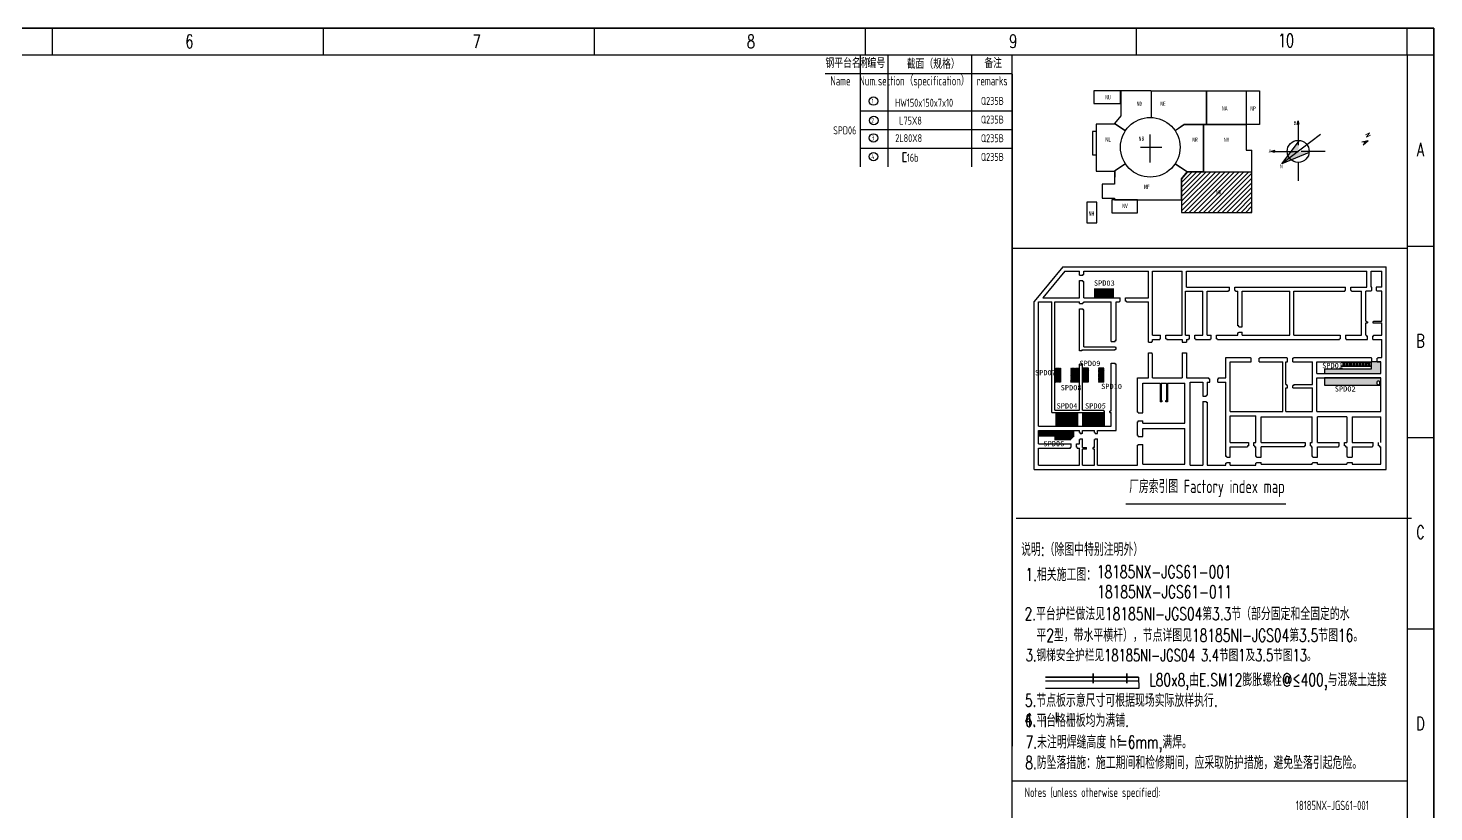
# Model space of a CAD drawing. Extents: x -110916 to 14423, y -159679 to 774005.
# Drawn here: x -51773 to 924, y 270707 to 300091 of the extents above; entities that cross this region are included whole.
import ezdxf
from ezdxf.enums import TextEntityAlignment as Align

# ---------------------------------------------------------------- set-up
doc = ezdxf.new("R2010")
doc.units = 0
for name, pattern in [('CENTER', [2, 1.25, -0.25, 0.25, -0.25]), ('CONTINOUS', [0]), ('DASH', [0.35, 0.25, -0.1]), ('DOTE', [2.42, 2, -0.2, 0.02, -0.2]), ('HIDDEN', [0.375, 0.25, -0.125])]:
    doc.linetypes.add(name, pattern=pattern)
doc.layers.get('0').update_dxf_attribs({"linetype": 'CONTINUOUS'})
doc.layers.add('_TSZ_PLOT_MARK', color=1, linetype='CONTINUOUS', plot=False)
for name, color, linetype in [('C77(文本)', 3, 'CONTINUOUS'), ('DEN202303', 1, 'CONTINUOUS'), ('DOTE', 11, 'DOTE'), ('DX条件钢平台', 52, 'CONTINUOUS'), ('NUM', 7, 'CONTINUOUS'), ('PDIM', 3, 'CONTINUOUS'), ('STEEL', 7, 'CONTINUOUS'), ('TEXT', 7, 'CONTINUOUS'), ('Wall', 7, 'CONTINUOUS'), ('图框', 4, 'CONTINOUS'), ('土建', 4, 'CONTINUOUS'), ('墙柱标注', 220, 'CONTINUOUS'), ('房间号', 7, 'CONTINUOUS'), ('指北针', 3, 'CONTINUOUS'), ('梁__虚线', 4, 'DASH'), ('河北布置专业DX条件2015.6.5', 1, 'CONTINUOUS'), ('看线', 1, 'CONTINUOUS')]:
    doc.layers.add(name, color=color, linetype=linetype)
doc.styles.add('0902', font='tssdeng.shx', dxfattribs={"width": 0.7, "bigfont": 'tssdchn.shx'})
doc.styles.add('1', font='ROMANS', dxfattribs={"width": 0.7, "bigfont": 'HZTXT'})
doc.styles.add('HT', font='simhei.ttf')
doc.styles.add('HZ', font='TXT.shx', dxfattribs={"width": 0.7, "bigfont": 'hz.shx'})
doc.styles.add('ROMANT', font='ROMANT')
doc.styles.add('S1', font='tssdeng.shx', dxfattribs={"width": 0.7, "bigfont": 'tssdchn.shx'})
doc.styles.add('TSSD_DIMENSION', font='tssdeng.shx', dxfattribs={"width": 0.7, "bigfont": 'Hztxt.shx'})
doc.styles.add('TSSD_Rein', font='Tssdeng.shx', dxfattribs={"width": 0.7, "bigfont": 'hztxt.shx'})
pattern_1 = [(0, (-389358.9, 724041.324), (0, 27.94), [20.32, -7.62]), (90, (-389358.9, 724041.324), (-27.94, 2e-15), [20.32, -7.62])]
pattern_2 = [(0, (-1788522.83, 2954502.652), (0, 27.94), [20.32, -7.62]), (90, (-1788522.83, 2954502.652), (-27.94, 2e-15), [20.32, -7.62])]

# ---------------------------------------------------------------- blocks, each defined once
blk = doc.blocks.new('*U7')
at = {"layer": '图框'}
blk.add_line((0, 500), (0, -500), dxfattribs=at)
blk = doc.blocks.new('*U8')
at = {"color": 0, "linetype": 'ByBlock', "lineweight": -2, "transparency": 16777216}
for p in [(50800, 0), (60960, 0), (71120, 0), (81280, 0), (91440, 0)]:
    blk.add_blockref('*U7', p, dxfattribs=at)
blk = doc.blocks.new('A$C68531DCE')
at = {"layer": '图框'}
for p, q in [((1, 59400), (105101, 59400)), ((104101, 58400), (104101, 59400)), ((105101, 59400), (105101, 0)), ((104101, 58400), (105101, 58400)), ((104101, 51225), (105101, 51225)), ((104101, 44050), (105101, 44050)), ((104101, 36875), (105101, 36875))]:
    blk.add_line(p, q, dxfattribs=at)
at = {"layer": '图框', "color": 1}
for p, q in [((2501, 58400), (104101, 58400)), ((104101, 58400), (104101, 1000))]:
    blk.add_line(p, q, dxfattribs=at)
at = {"linetype": 'Continuous'}
blk.add_blockref('*U8', (2501, 58900), dxfattribs=at)
at = {"layer": '图框', "style": 'HZ', "width": 0.7}
for s, p in [('6', (58450, 58654)), ('7', (69221, 58650)), ('8', (79502, 58650)), ('9', (89329, 58655)), ('10', (99556, 58689)), ('A', (104597, 54601)), ('B', (104597, 47426)), ('C', (104597, 40251)), ('D', (104597, 33076))]:
    blk.add_text(s, height=500, dxfattribs=at).set_placement(p, align=Align.CENTER)
blk = doc.blocks.new('A$C3DE578EB')
at = {"layer": 'Wall', "linetype": 'HIDDEN'}
h = blk.add_hatch(dxfattribs=at)
h.set_pattern_fill('ANSI31', color=2, scale=3, style=0)
h.set_pattern_definition([(45, (-5943.466, 331319.66), (-6.7351921, 6.7351921), [])])
h.paths.add_polyline_path([(4784, 2580), (4754, 2580), (4754, 2540), (4784, 2540)])
h = blk.add_hatch(dxfattribs=at)
h.set_pattern_fill('ANSI31', color=2, scale=3, style=0)
h.set_pattern_definition([(45, (-5755.466, 331319.66), (-6.7351921, 6.7351921), [])])
h.paths.add_polyline_path([(4972, 2580), (4942, 2580), (4942, 2540), (4972, 2540)])
at = {"layer": 'Wall'}
for p, q in [((1071, 7600), (0, 6302)), ((1146, 7440), (321, 6440)), ((1071, 7600), (13192, 7600)), ((1146, 7440), (1700, 7440)), ((1700, 7338), (1700, 7440)), ((1700, 7280), (1700, 7440)), ((1860, 7440), (4282, 7440)), ((1860, 7338), (1860, 7440)), ((1860, 7310), (1860, 7440)), ((4242, 7440), (4282, 7440)), ((4282, 6440), (4282, 7440)), ((4442, 7440), (5552, 7440)), ((4442, 5030), (4442, 7440)), ((5552, 5030), (5552, 7440)), ((5712, 7440), (12472, 7440)), ((5712, 6840), (5712, 7440)), ((12472, 6840), (12472, 7440)), ((12632, 6840), (12632, 7440)), ((12632, 7440), (13032, 7440)), ((13032, 6840), (13032, 7440)), ((13192, 0), (13192, 7600)), ((1700, 7280), (1830, 7280)), ((1700, 6440), (1700, 7080)), ((1700, 7080), (1830, 7080)), ((1830, 7310), (1860, 7310)), ((1830, 7280), (1830, 7310)), ((1830, 7050), (1830, 7080)), ((1830, 7050), (1860, 7050)), ((1860, 6440), (1860, 7050)), ((321, 6440), (1700, 6440)), ((1860, 6440), (3232, 6440)), ((3232, 6310), (3232, 6440)), ((3432, 6440), (4282, 6440)), ((3432, 6310), (3432, 6440)), ((5672, 6680), (6322, 6680)), ((5672, 5030), (5672, 6680)), ((5712, 6840), (7322, 6840)), ((6322, 5030), (6322, 6680)), ((6482, 5030), (6482, 6680)), ((6482, 6680), (7292, 6680)), ((7292, 6710), (7322, 6710)), ((7292, 6680), (7292, 6710)), ((7322, 6710), (7322, 6840)), ((7522, 6710), (7522, 6840)), ((7522, 6840), (11672, 6840)), ((7522, 6710), (7552, 6710)), ((7552, 6680), (7552, 6710)), ((7552, 6680), (7642, 6680)), ((7642, 5380), (7642, 6680)), ((7802, 6680), (9582, 6680)), ((7802, 5350), (7802, 6680)), ((9582, 6460), (9582, 6680)), ((9582, 5030), (9582, 6680)), ((9742, 6680), (11642, 6680)), ((9742, 6460), (9742, 6680)), ((9742, 5030), (9742, 6680)), ((11642, 6680), (11642, 6710)), ((11642, 6710), (11672, 6710)), ((11672, 6710), (11672, 6840)), ((11872, 6710), (11872, 6840)), ((11872, 6840), (12472, 6840)), ((11872, 6710), (11902, 6710)), ((11902, 6680), (11902, 6710)), ((11902, 6680), (12272, 6680)), ((12272, 5030), (12272, 6680)), ((12432, 5560), (12432, 6680)), ((12632, 6680), (12432, 6680)), ((12662, 6840), (12632, 6840)), ((12632, 6680), (12632, 6710)), ((12662, 6710), (12632, 6710)), ((12662, 6710), (12662, 6840)), ((13032, 6840), (12822, 6840)), ((12822, 6840), (12822, 6710)), ((12852, 6710), (12822, 6710)), ((12852, 6710), (12852, 6680)), ((13032, 6680), (12852, 6680)), ((13032, 5560), (13032, 6680)), ((0, 0), (0, 6302)), ((160, 6280), (660, 6280)), ((160, 1620), (160, 6280)), ((660, 2140), (660, 6280)), ((780, 6280), (1700, 6280)), ((780, 2220), (780, 6280)), ((1700, 6220), (1700, 6280)), ((1700, 6220), (1830, 6220)), ((1700, 6020), (1830, 6020)), ((1700, 4480), (1700, 6020)), ((1830, 6220), (1830, 6250)), ((1860, 6250), (1830, 6250)), ((1830, 6020), (1830, 5990)), ((1860, 5990), (1830, 5990)), ((1860, 6280), (2892, 6280)), ((1860, 6250), (1860, 6280)), ((1860, 6250), (1860, 6280)), ((1860, 4600), (1860, 5990)), ((2892, 4800), (2892, 6280)), ((3072, 6280), (3202, 6280)), ((3072, 4830), (3072, 6280)), ((3202, 6310), (3202, 6280)), ((3232, 6310), (3202, 6310)), ((3462, 6310), (3432, 6310)), ((3462, 6280), (3462, 6310)), ((3462, 6280), (4282, 6280)), ((4282, 4770), (4282, 6280)), ((7672, 5380), (7642, 5380)), ((7672, 5350), (7672, 5380)), ((7672, 5350), (7802, 5350)), ((12432, 5560), (12462, 5560)), ((12432, 5500), (12492, 5500)), ((12432, 5030), (12432, 5500)), ((12492, 5530), (12492, 5500)), ((12692, 5530), (12692, 5500)), ((12692, 5500), (13032, 5500)), ((12722, 5560), (13032, 5560)), ((13032, 5030), (13032, 5500)), ((2892, 4800), (3042, 4800)), ((3042, 4800), (3042, 4830)), ((3072, 4830), (3042, 4830)), ((4282, 4770), (4412, 4770)), ((4442, 5030), (4742, 5030)), ((4442, 4870), (4712, 4870)), ((4442, 4800), (4442, 4870)), ((4742, 4900), (4742, 5030)), ((4942, 5030), (5552, 5030)), ((4942, 4900), (4942, 5030)), ((4972, 4870), (5552, 4870)), ((5552, 4870), (5552, 4770)), ((5552, 4770), (5712, 4770)), ((5672, 5030), (5822, 5030)), ((5712, 4870), (5712, 4770)), ((5712, 4870), (5792, 4870)), ((5822, 4900), (5822, 5030)), ((6022, 5030), (6322, 5030)), ((6022, 4900), (6022, 5030)), ((6052, 4870), (6612, 4870)), ((6482, 5030), (6642, 5030)), ((6612, 4870), (6612, 4900)), ((6612, 4900), (6642, 4900)), ((6642, 4900), (6642, 5030)), ((6842, 4900), (6842, 5030)), ((6842, 5030), (7642, 5030)), ((6842, 4900), (6872, 4900)), ((6872, 4870), (6872, 4900)), ((6872, 4870), (11442, 4870)), ((7642, 5030), (7642, 5120)), ((7672, 5120), (7642, 5120)), ((7672, 5150), (7672, 5120)), ((7672, 5150), (7802, 5150)), ((7802, 5030), (7802, 5150)), ((7802, 5030), (9582, 5030)), ((9742, 5030), (11472, 5030)), ((11472, 5030), (11472, 4900)), ((11672, 5030), (12272, 5030)), ((11672, 5030), (11672, 4900)), ((11702, 4870), (12492, 4870)), ((12432, 5030), (12462, 5030)), ((12492, 4870), (12492, 5000)), ((12692, 4870), (12692, 5000)), ((12692, 4870), (13032, 4870)), ((12722, 5030), (13032, 5030)), ((13032, 4200), (13032, 4870)), ((1700, 4450), (1700, 4480)), ((1790, 4450), (1700, 4450)), ((1790, 4480), (3042, 4480)), ((1790, 4480), (1790, 4450)), ((1860, 4600), (2892, 4600)), ((2892, 4600), (3042, 4600)), ((3042, 4600), (3042, 4570)), ((3072, 4570), (3042, 4570)), ((3072, 4510), (3072, 4570)), ((4282, 4370), (4411, 4370)), ((4282, 3430), (4282, 4370)), ((4442, 3430), (4442, 4340)), ((5552, 4370), (5712, 4370)), ((5552, 4370), (5552, 3430)), ((5712, 4370), (5712, 3430)), ((1700, 2220), (1700, 3950)), ((1790, 3950), (1700, 3950)), ((1790, 3920), (1790, 3950)), ((1790, 3920), (1820, 3920)), ((1820, 2220), (1820, 3920)), ((2892, 3980), (3042, 3980)), ((2892, 2220), (2892, 3980)), ((3072, 1460), (3072, 3950)), ((7192, 4200), (8112, 4200)), ((7192, 3430), (7192, 4200)), ((7352, 4040), (8142, 4040)), ((7352, 2170), (7352, 4040)), ((8142, 4040), (8142, 4170)), ((8442, 4040), (8442, 4170)), ((8442, 4040), (9322, 4040)), ((8472, 4200), (9472, 4200)), ((9322, 2170), (9322, 4040)), ((9442, 3180), (9442, 4040)), ((9442, 4040), (9502, 4040)), ((9502, 4040), (9502, 4170)), ((9702, 4040), (9702, 4170)), ((9702, 4040), (10442, 4040)), ((9732, 4200), (12632, 4200)), ((10442, 3180), (10442, 4040)), ((10602, 4040), (12662, 4040)), ((10602, 3600), (10602, 4040)), ((12662, 4040), (12662, 4170)), ((12862, 4040), (12862, 4170)), ((12862, 4040), (12992, 4040)), ((12892, 4200), (13032, 4200)), ((12992, 3600), (12992, 4040)), ((3872, 3430), (4282, 3430)), ((3872, 2150), (3872, 3430)), ((4072, 2120), (4072, 3230)), ((4072, 3230), (4723, 3230)), ((4442, 3430), (5552, 3430)), ((4723, 3230), (4723, 2540)), ((4763, 3230), (4963, 3230)), ((4763, 3230), (4763, 2580)), ((4963, 3230), (4963, 2580)), ((5003, 3230), (5652, 3230)), ((5003, 3230), (5003, 2540)), ((5652, 1740), (5652, 3230)), ((5712, 3430), (6552, 3430)), ((5852, 160), (5852, 3270)), ((5852, 3270), (6322, 3270)), ((6322, 3270), (6322, 2750)), ((6482, 3270), (6482, 2780)), ((6482, 3270), (6582, 3270)), ((6552, 3400), (6552, 3430)), ((6552, 3400), (6582, 3400)), ((6582, 3270), (6582, 3400)), ((6882, 3270), (6882, 3400)), ((6882, 3400), (6912, 3400)), ((6882, 3270), (7192, 3270)), ((6912, 3430), (7192, 3430)), ((6912, 3400), (6912, 3430)), ((7192, 1660), (7192, 3270)), ((9442, 3180), (9472, 3180)), ((9472, 3150), (9472, 3180)), ((9732, 3180), (10442, 3180)), ((9732, 3180), (9732, 3150)), ((10602, 3600), (12992, 3600)), ((10602, 2170), (10602, 3440)), ((10602, 3440), (12992, 3440)), ((12992, 2170), (12992, 3440)), ((6322, 2750), (6452, 2750)), ((6452, 2780), (6482, 2780)), ((6452, 2780), (6452, 2750)), ((9442, 3060), (9502, 3060)), ((9442, 2170), (9442, 3060)), ((9502, 3150), (9472, 3150)), ((9502, 3060), (9502, 3150)), ((9702, 3060), (9702, 3150)), ((9732, 3150), (9702, 3150)), ((9702, 3060), (10442, 3060)), ((10442, 2170), (10442, 3060)), ((660, 2140), (2642, 2140)), ((780, 2220), (1700, 2220)), ((1820, 2220), (2612, 2220)), ((2642, 2140), (2642, 2190)), ((2842, 2140), (2842, 2190)), ((2842, 2140), (2892, 2140)), ((2872, 2220), (2892, 2220)), ((2892, 1620), (2892, 2140)), ((3902, 2120), (4072, 2120)), ((4784, 2540), (4723, 2540)), ((5003, 2540), (4942, 2540)), ((6322, 2550), (6452, 2550)), ((6322, 2550), (6322, 160)), ((6452, 2550), (6452, 2520)), ((6452, 2520), (6482, 2520)), ((6482, 2520), (6482, 160)), ((7352, 2170), (9322, 2170)), ((9442, 2170), (10442, 2170)), ((10602, 2170), (12992, 2170)), ((160, 1620), (2892, 1620)), ((3872, 1270), (3872, 1790)), ((3902, 1820), (4072, 1820)), ((4072, 1740), (4072, 1820)), ((4072, 1740), (5652, 1740)), ((7192, 490), (7192, 1660)), ((7352, 1010), (7352, 2010)), ((7352, 2010), (8312, 2010)), ((7352, 2010), (8312, 2010)), ((8312, 1010), (8312, 2010)), ((8312, 1930), (8312, 2010)), ((8512, 1970), (10422, 1970)), ((8512, 1010), (8512, 1970)), ((8512, 1900), (8512, 1970)), ((10422, 1900), (10422, 1970)), ((10422, 1010), (10422, 1900)), ((11717, 1970), (10622, 1970)), ((10622, 1930), (10622, 1970)), ((10622, 1010), (10622, 1930)), ((11717, 1970), (11717, 1900)), ((11717, 1900), (11717, 1010)), ((11917, 1970), (11917, 1900)), ((11917, 1970), (12992, 1970)), ((11917, 1900), (11917, 1010)), ((12992, 1010), (12992, 1970)), ((160, 1460), (1700, 1460)), ((160, 960), (160, 1460)), ((1700, 1380), (1700, 1460)), ((1700, 960), (1700, 1120)), ((1730, 1350), (1790, 1350)), ((1820, 1350), (1730, 1350)), ((1730, 1150), (1820, 1150)), ((1820, 1460), (2260, 1460)), ((1820, 1350), (1820, 1460)), ((1820, 820), (1820, 1150)), ((2260, 1380), (2260, 1460)), ((2260, 1380), (2290, 1380)), ((2260, 820), (2260, 1120)), ((2260, 1120), (2290, 1120)), ((2290, 1350), (2290, 1380)), ((2290, 1350), (2380, 1350)), ((2290, 1150), (2380, 1150)), ((2290, 1120), (2290, 1150)), ((2380, 1460), (3072, 1460)), ((2380, 1350), (2380, 1460)), ((2380, 160), (2380, 1150)), ((3902, 1240), (4072, 1240)), ((4072, 1240), (4072, 1540)), ((4072, 1540), (5652, 1540)), ((5652, 200), (5652, 1540)), ((160, 960), (1390, 960)), ((160, 160), (160, 800)), ((160, 800), (1360, 800)), ((1360, 800), (1360, 830)), ((1360, 830), (1390, 830)), ((1390, 830), (1390, 960)), ((1590, 960), (1700, 960)), ((1590, 830), (1590, 960)), ((1620, 830), (1590, 830)), ((1620, 800), (1620, 830)), ((1620, 800), (1700, 800)), ((1700, 160), (1700, 800)), ((1820, 820), (1960, 820)), ((1820, 160), (1820, 760)), ((1960, 760), (1820, 760)), ((1960, 760), (1960, 820)), ((2220, 760), (2220, 820)), ((2260, 820), (2220, 820)), ((2260, 760), (2220, 760)), ((2260, 160), (2260, 760)), ((2260, 160), (2260, 760)), ((3872, 160), (3872, 910)), ((3902, 940), (4072, 940)), ((4072, 200), (4072, 940)), ((7352, 850), (8002, 850)), ((7352, 460), (7352, 850)), ((8032, 880), (8002, 880)), ((8002, 880), (8002, 850)), ((8262, 880), (8232, 880)), ((8262, 880), (8262, 850)), ((8262, 850), (8312, 850)), ((8312, 490), (8312, 850)), ((8512, 460), (8512, 850)), ((10132, 850), (8512, 850)), ((10162, 880), (10132, 880)), ((10132, 880), (10132, 850)), ((10392, 880), (10362, 880)), ((10392, 880), (10392, 850)), ((10392, 850), (10422, 850)), ((10422, 490), (10422, 850)), ((10622, 1010), (11437, 1010)), ((10622, 460), (10622, 850)), ((10622, 850), (11407, 850)), ((11437, 880), (11407, 880)), ((11407, 880), (11407, 850)), ((11437, 880), (11437, 1010)), ((11637, 1010), (11717, 1010)), ((11637, 880), (11637, 1010)), ((11667, 880), (11637, 880)), ((11667, 880), (11667, 850)), ((11667, 850), (11717, 850)), ((11717, 850), (11717, 490)), ((11717, 850), (11717, 850)), ((11917, 1010), (12712, 1010)), ((11917, 850), (11917, 460)), ((11917, 850), (12682, 850)), ((12712, 880), (12682, 880)), ((12682, 880), (12682, 850)), ((12712, 880), (12712, 1010)), ((12912, 880), (12912, 1010)), ((12942, 880), (12912, 880)), ((12942, 880), (12942, 850)), ((12942, 850), (12992, 850)), ((12942, 850), (12992, 850)), ((12992, 200), (12992, 850)), ((12992, 850), (12992, 850)), ((0, 0), (13192, 0)), ((160, 160), (1700, 160)), ((1820, 160), (2260, 160)), ((2380, 160), (3872, 160)), ((4072, 200), (5652, 200)), ((5852, 160), (6322, 160)), ((6482, 160), (7192, 160)), ((7222, 490), (7192, 490)), ((7192, 160), (7192, 230)), ((7222, 230), (7192, 230)), ((7222, 460), (7222, 490)), ((7222, 460), (7352, 460)), ((7222, 230), (7222, 260)), ((7222, 260), (7352, 260)), ((7352, 160), (7352, 260)), ((7352, 160), (8312, 160)), ((8342, 490), (8312, 490)), ((8312, 160), (8312, 230)), ((8342, 230), (8312, 230)), ((8342, 460), (8342, 490)), ((8342, 460), (8512, 460)), ((8342, 230), (8342, 260)), ((8342, 260), (8512, 260)), ((8512, 200), (8512, 260)), ((8512, 200), (10422, 200)), ((10452, 490), (10422, 490)), ((10422, 200), (10422, 230)), ((10452, 230), (10422, 230)), ((10452, 460), (10452, 490)), ((10452, 460), (10622, 460)), ((10452, 230), (10452, 260)), ((10452, 260), (10622, 260)), ((10622, 200), (10622, 260)), ((10622, 200), (11717, 200)), ((11747, 490), (11717, 490)), ((11717, 230), (11717, 200)), ((11747, 230), (11717, 230)), ((11747, 460), (11747, 490)), ((11747, 460), (11917, 460)), ((11747, 230), (11747, 260)), ((11747, 260), (11917, 260)), ((11917, 260), (11917, 200)), ((11917, 200), (12992, 200))]:
    blk.add_line(p, q, dxfattribs=at)
for points in [[(12462, 5560), (12462, 5530)], [(12462, 5530), (12492, 5530)], [(12692, 5530), (12722, 5530), (12722, 5560)], [(3042, 4830), (3072, 4830)], [(3042, 4800), (3042, 4830)], [(4412, 4800), (4442, 4800)], [(4412, 4770), (4412, 4800)], [(4712, 4900), (4742, 4900)], [(4712, 4870), (4712, 4900)], [(4942, 4900), (4972, 4900), (4972, 4870)], [(5792, 4900), (5822, 4900)], [(5792, 4870), (5792, 4900)], [(6022, 4900), (6052, 4900), (6052, 4870)], [(11442, 4900), (11472, 4900)], [(11442, 4870), (11442, 4900)], [(11672, 4900), (11702, 4900), (11702, 4870)], [(12462, 5030), (12462, 5000)], [(12462, 5000), (12492, 5000)], [(12692, 5000), (12722, 5000), (12722, 5030)], [(3042, 4510), (3072, 4510)], [(3042, 4480), (3042, 4510)], [(4411, 4370), (4411, 4340)], [(4412, 4340), (4442, 4340)], [(3072, 3950), (3042, 3950), (3042, 3980)], [(8142, 4170), (8112, 4170), (8112, 4200)], [(8472, 4200), (8472, 4170), (8442, 4170)], [(9502, 4170), (9472, 4170), (9472, 4200)], [(9732, 4200), (9732, 4170), (9702, 4170)], [(12662, 4170), (12632, 4170), (12632, 4200)], [(12892, 4200), (12892, 4170), (12862, 4170)], [(2642, 2190), (2612, 2190), (2612, 2220)], [(2872, 2220), (2872, 2190), (2842, 2190)], [(3902, 2150), (3872, 2150)], [(3902, 2120), (3902, 2150)], [(3872, 1790), (3902, 1790), (3902, 1820)], [(1730, 1380), (1700, 1380)], [(1700, 1120), (1730, 1120), (1730, 1150)], [(1730, 1350), (1730, 1380)], [(3902, 1270), (3872, 1270)], [(3902, 1240), (3902, 1270)], [(3872, 910), (3902, 910), (3902, 940)], [(7352, 1010), (8032, 1010), (8032, 880)], [(8232, 880), (8232, 1010), (8312, 1010)], [(8262, 1010), (8312, 1010)], [(8512, 1010), (10162, 1010), (10162, 880)], [(10362, 880), (10362, 1010), (10422, 1010)], [(10392, 850), (10422, 850)], [(12992, 850), (12992, 850)]]:
    blk.add_lwpolyline(points, dxfattribs=at)
for points in [[(4784, 2540), (4754, 2540), (4754, 2580), (4784, 2580)], [(4972, 2540), (4942, 2540), (4942, 2580), (4972, 2580)]]:
    blk.add_lwpolyline(points, close=True, dxfattribs=at)
at = {"layer": 'Wall', "elevation": 0}
blk.add_lwpolyline([(11717, 850), (11717, 850)], dxfattribs=at)
blk = doc.blocks.new('A$C6CBB1B08')
at = {"layer": '河北布置专业DX条件2015.6.5'}
for p, q in [((631, 197), (64, 197)), ((64, 197), (64, 0)), ((631, 197), (631, 0)), ((64, 0), (631, 0))]:
    blk.add_line(p, q, dxfattribs=at)
blk.add_arc((347, 398), 348, 324.64714, 215.35286, dxfattribs=at)
blk = doc.blocks.new('B202491810562')
at = {"layer": '房间号', "linetype": 'ByBlock', "ltscale": 1000}
h = blk.add_hatch(dxfattribs=at)
h.set_pattern_fill('ANSI31', color=256, scale=1000)
h.set_pattern_definition([(45, (-159094.41, 72680.96), (-88.38835, 88.38835), [])])
h.paths.add_polyline_path([(6193, 1904), (4379, 1904), (3769, 1904), (3554, 1644), (3554, 384), (6193, 384)])
h.paths.add_polyline_path([(4808, 1010), (4808, 1278), (5130, 1278), (5130, 1010)], flags=24)
at = {"linetype": 'CENTER', "ltscale": 1500}
for p, q in [((2379, 2258), (2379, 3311)), ((2014, 2828), (2809, 2828))]:
    blk.add_line(p, q, dxfattribs=at)
at = {"layer": '土建', "color": 1, "linetype": 'ByBlock'}
for p, q in [((270, 4948), (270, 4468)), ((1267, 4948), (270, 4948)), ((1267, 4468), (1267, 4948)), ((2399, 4948), (1271, 4948)), ((1271, 4948), (1271, 4003)), ((2399, 4948), (4487, 4948)), ((2425, 3946), (2425, 4948)), ((4487, 4948), (4487, 3676)), ((4487, 4785), (4487, 4876)), ((4491, 4948), (5977, 4948)), ((4491, 3676), (4491, 4948)), ((5977, 4948), (5977, 3676)), ((5977, 4948), (6473, 4948)), ((5977, 4948), (5977, 3676)), ((6473, 4948), (6473, 3676)), ((270, 4468), (1267, 4468)), ((4487, 4696), (4487, 4725)), ((4487, 3879), (4487, 4648)), ((1073, 3692), (351, 3692)), ((351, 3692), (351, 1932)), ((1447, 3450), (1040, 3719)), ((1271, 4003), (1041, 3719)), ((1041, 3719), (1446, 3449)), ((1446, 3449), (1073, 3692)), ((4487, 3676), (4487, 3819)), ((351, 3424), (211, 3424)), ((211, 3424), (211, 2542)), ((3653, 3676), (3311, 3449)), ((3642, 3669), (3311, 3450)), ((3654, 3672), (3316, 3448)), ((4487, 3676), (3653, 3676)), ((4375, 3672), (3654, 3672)), ((4375, 1908), (4375, 3672)), ((4375, 3672), (4375, 1908)), ((5977, 3672), (4379, 3672)), ((4379, 3672), (4379, 1908)), ((4523, 3672), (4407, 3672)), ((4415, 3676), (4487, 3676)), ((5977, 3676), (4491, 3676)), ((6473, 3676), (5977, 3676)), ((5977, 3672), (5977, 2714)), ((4375, 2924), (4375, 1908)), ((5977, 2714), (6193, 2714)), ((6193, 1908), (6193, 2714)), ((211, 2542), (351, 2542)), ((1025, 1932), (1442, 2208)), ((1448, 2206), (1045, 1939)), ((3763, 1907), (3311, 2208)), ((3763, 1907), (3311, 2207)), ((3316, 2208), (3769, 1908)), ((351, 1932), (1025, 1932)), ((1045, 1939), (1043, 1444)), ((1045, 1668), (1045, 1939)), ((3550, 1645), (3763, 1907)), ((3550, 856), (3550, 1645)), ((3769, 1904), (3554, 1644)), ((3554, 1644), (3554, 384)), ((3769, 1908), (4375, 1908)), ((4375, 1904), (3769, 1904)), ((4375, 1904), (4379, 1904)), ((4379, 1908), (6193, 1908)), ((4379, 1904), (6193, 1904)), ((6193, 384), (6193, 1904)), ((1043, 1444), (577, 1444)), ((577, 1444), (577, 916)), ((376, 764), (0, 764)), ((0, 764), (0, 0)), ((376, 0), (376, 764)), ((577, 916), (1041, 916)), ((942, 852), (942, 372)), ((1897, 852), (942, 852)), ((1041, 916), (1041, 856)), ((1041, 856), (3550, 856)), ((1897, 372), (1897, 852)), ((1897, 372), (1897, 852)), ((0, 0), (376, 0)), ((942, 372), (1897, 372)), ((3554, 384), (6193, 384))]:
    blk.add_line(p, q, dxfattribs=at)
at = {"layer": '土建', "color": 3, "linetype": 'ByBlock'}
for p, q in [((7924, 3717), (7924, 2907)), ((8759, 3310), (7315, 2205)), ((6998, 2673), (7924, 2672)), ((8939, 2672), (8042, 2672)), ((7924, 2259), (7924, 1570))]:
    blk.add_line(p, q, dxfattribs=at)
blk.add_lwpolyline([(8336, 2632), (7315, 2205), (7968, 3083)], dxfattribs=at)
at = {"layer": '土建', "color": 1, "linetype": 'ByBlock'}
blk.add_circle((2379, 2828), 1119, dxfattribs=at)
at = {"layer": '土建', "color": 3, "linetype": 'ByBlock'}
blk.add_circle((7924, 2672), 414, dxfattribs=at)
blk.add_point((7690, 2656), dxfattribs=at)
blk.add_point((7690, 2656), dxfattribs=at)
for points in [[(7968, 3083), (7315, 2205), (7925, 2672)], [(7925, 2672), (8336, 2632), (7315, 2205)]]:
    blk.add_solid(points, dxfattribs=at)
at = {"layer": '指北针'}
for p, q in [((7888, 3681), (7924, 3813)), ((7961, 3681), (7924, 3813)), ((7049, 2709), (6917, 2673)), ((7049, 2636), (6917, 2673))]:
    blk.add_line(p, q, dxfattribs=at)
for points in [[(7924, 3717), (7888, 3681), (7924, 3813)], [(7961, 3681), (7924, 3813), (7924, 3717)], [(7013, 2673), (7049, 2709), (6917, 2673)], [(7049, 2636), (6917, 2673), (7013, 2673)]]:
    blk.add_solid(points, dxfattribs=at)
at = {"color": 0, "linetype": 'ByBlock', "width": 0.8}
for s, p in [('NU', (691, 4623)), ('ND', (1867, 4382)), ('NE', (2752, 4382)), ('NA', (5068, 4203)), ('NP', (6129, 4203)), ('NL', (696, 3042)), ('NB', (1944, 3068)), ('NR', (3952, 3032)), ('NY', (5137, 3032)), ('NF', (2150, 1263)), ('NX', (4841, 1064)), ('NV', (1328, 554)), ('NH', (68, 267))]:
    blk.add_text(s, height=160, dxfattribs=at).set_placement(p)
at = {"layer": '指北针', "style": 'TSSD_DIMENSION', "width": 0.7}
for s, p in [('B', (7753, 3668)), ('A', (6814, 2607)), ('N', (7244, 2033))]:
    blk.add_text(s, height=150, dxfattribs=at).set_placement(p)

msp = doc.modelspace()

# ---------------------------------------------------------------- hatches: boundary and pattern name
at = {"layer": 'DX条件钢平台'}
h = msp.add_hatch(dxfattribs=at)
h.set_pattern_fill('ANSI37', color=256, scale=4, style=0)
h.set_pattern_definition([(45, (-370149.724, 831459.815), (-8.98025612, 8.98025612), []), (135, (-370149.724, 831459.815), (-8.98025612, -8.98025612), [])])
h.paths.add_polyline_path([(-13059, 287342), (-13292, 287342), (-13292, 286822), (-13059, 286822)])
h.paths.add_polyline_path([(-12372, 287342), (-12685, 287342), (-12685, 286822), (-12372, 286822)])
h.paths.add_polyline_path([(-12019, 287342), (-12252, 287342), (-12252, 286822), (-12019, 286822)])
h.paths.add_polyline_path([(-11445, 287342), (-11645, 287342), (-11645, 286822), (-11445, 286822)])
at = {"layer": '河北布置专业DX条件2015.6.5'}
h = msp.add_hatch(dxfattribs=at)
h.set_pattern_fill('ANGLE', color=256, scale=4)
h.set_pattern_definition([(0, (-367548.25, 788768.592), (0, 27.94), [20.32, -7.62]), (90, (-367548.25, 788768.592), (-27.94, 2e-15), [20.32, -7.62])])
h.paths.add_polyline_path([(-11073, 290329), (-11816, 290329), (-11816, 289979), (-11973, 289979), (-11073, 289979)])
h = msp.add_hatch(dxfattribs=at)
h.set_pattern_fill('ANGLE', color=256, scale=4)
h.set_pattern_definition(pattern_1)
h.paths.add_polyline_path([(-3170, 287145), (-1070, 287145), (-1070, 287585), (-1430, 287585), (-1430, 287305), (-3170, 287305)])
h = msp.add_hatch(dxfattribs=at)
h.set_pattern_fill('ANGLE', color=256, scale=4)
h.set_pattern_definition(pattern_1)
h.paths.add_polyline_path([(-1070, 286705), (-1070, 286985), (-3170, 286985), (-3170, 286705)])
edge = h.paths.add_edge_path(flags=16)
edge.add_line((-1109, 286848), (-1109, 286735))
edge.add_arc((-1149, 286792), 69.5, 54.6471, 305.3529)
edge.add_line((-1109, 286848), (-1070, 286848))
edge.add_line((-1109, 286735), (-1070, 286735))
edge.add_line((-1070, 286735), (-1070, 286848))
h = msp.add_hatch(dxfattribs=at)
h.set_pattern_fill('ANGLE', color=256, scale=4)
h.set_pattern_definition([(0, (-20996.236, 614764.22), (0, 27.94), [20.32, -7.62]), (90, (-20996.236, 614764.22), (-27.94, 2e-15), [20.32, -7.62])])
h.paths.add_polyline_path([(-12411, 285165), (-12411, 285685), (-13232, 285685), (-13232, 285165)])
h = msp.add_hatch(dxfattribs=at)
h.set_pattern_fill('ANGLE', color=256, scale=4)
h.set_pattern_definition([(0, (-20005.236, 614764.22), (0, 27.94), [20.32, -7.62]), (90, (-20005.236, 614764.22), (-27.94, 2e-15), [20.32, -7.62])])
h.paths.add_polyline_path([(-11420, 285165), (-11420, 285685), (-12241, 285685), (-12241, 285165)])
h = msp.add_hatch(dxfattribs=at)
h.set_pattern_fill('ANGLE', color=256, scale=4)
h.set_pattern_definition(pattern_2)
h.paths.add_polyline_path([(-12562, 284806), (-12562, 284966), (-13902, 284966), (-13902, 284806)])
h = msp.add_hatch(dxfattribs=at)
h.set_pattern_fill('ANGLE', color=256, scale=4)
h.set_pattern_definition(pattern_2)
h.paths.add_polyline_path([(-12562, 284806), (-13282, 284806), (-13282, 284646), (-12722, 284646)])

# ---------------------------------------------------------------- linework, layer by layer
at = {"color": 1}
for p, q in [((-14890, 261384), (-14890, 299091)), ((-14890, 291846), (-76, 291846)), ((-14734, 281718), (80, 281718)), ((-14890, 271869), (-76, 271869))]:
    msp.add_line(p, q, dxfattribs=at)
for p, q in [((-18983, 295415), (-18983, 295091)), ((-18846, 295415), (-18983, 295415)), ((-18983, 295091), (-18846, 295091))]:
    msp.add_line(p, q)
for centre in [(-20081, 297357), (-20069, 296628), (-20081, 295972), (-20081, 295272)]:
    msp.add_circle(centre, 158)
at = {"layer": '_TSZ_PLOT_MARK'}
msp.add_lwpolyline([(-104176, 240691), (924, 240691), (924, 300091), (-104176, 300091)], close=True, dxfattribs=at)
msp.add_lwpolyline([(-104176, 240691), (924, 240691), (924, 300091), (-104176, 300091)], close=True, dxfattribs=at)
at = {"layer": 'C77(文本)', "color": 7, "linetype": 'Continuous'}
for p, q in [((-13638, 275622), (-10128, 275622)), ((-10128, 275342), (-10138, 275752)), ((-13638, 275342), (-10128, 275342)), ((-13638, 273880), (-13638, 274290))]:
    msp.add_line(p, q, dxfattribs=at)
at = {"layer": 'C77(文本)', "color": 7, "linetype": 'Continuous', "const_width": 62.5}
for points in [[(-13638, 275752), (-10138, 275752)], [(-11848, 275532), (-11848, 275902)], [(-10588, 275532), (-10588, 275902)], [(-13228, 274070), (-13228, 274440)]]:
    msp.add_lwpolyline(points, dxfattribs=at)
at = {"layer": 'DOTE', "color": 0, "linetype": 'ByBlock', "ltscale": 0.1}
for p, q in [((-12019, 287342), (-12252, 287342)), ((-11445, 287342), (-11645, 287342)), ((-11445, 286822), (-11445, 287342)), ((-2550, 287572), (-2550, 287582)), ((-2550, 287422), (-2550, 287433)), ((-2494, 287572), (-2494, 287433)), ((-2438, 287572), (-2438, 287433)), ((-2382, 287572), (-2382, 287433)), ((-2326, 287572), (-2326, 287433)), ((-2270, 287572), (-2270, 287433)), ((-2214, 287572), (-2214, 287433)), ((-2158, 287572), (-2158, 287433)), ((-2102, 287572), (-2102, 287433)), ((-2046, 287572), (-2046, 287433)), ((-1990, 287572), (-1990, 287433)), ((-1934, 287572), (-1934, 287433)), ((-1878, 287572), (-1878, 287433)), ((-1822, 287572), (-1822, 287433)), ((-1766, 287572), (-1766, 287433)), ((-1710, 287572), (-1710, 287433)), ((-1654, 287572), (-1654, 287433)), ((-1598, 287572), (-1598, 287433)), ((-1542, 287572), (-1542, 287433)), ((-1486, 287572), (-1486, 287433)), ((-12372, 286822), (-12699, 286822)), ((-12019, 286822), (-12252, 286822)), ((-11445, 286822), (-11645, 286822)), ((-12722, 284646), (-12562, 284806))]:
    msp.add_line(p, q, dxfattribs=at)
at = {"layer": 'DX条件钢平台'}
for p, q in [((-1612, 287524), (-1474, 287524)), ((-1612, 287524), (-1474, 287524)), ((-1474, 287524), (-1526, 287542)), ((-1474, 287524), (-1526, 287542)), ((-12562, 284806), (-13902, 284806))]:
    msp.add_line(p, q, dxfattribs=at)
at = {"layer": 'NUM', "color": 6, "const_width": 50}
msp.add_lwpolyline([(-10634, 282255), (-4624, 282255)], dxfattribs=at)
msp.add_lwpolyline([(-10634, 282255), (-4624, 282255)], dxfattribs=at)
at = {"layer": 'PDIM'}
for p, q in [((-20585, 299091), (-20585, 294891)), ((-19539, 299091), (-19539, 294891)), ((-16414, 299091), (-16414, 294891)), ((-21890, 298391), (-14890, 298391)), ((-14890, 298369), (-14890, 273169)), ((-14890, 298369), (-14890, 285769)), ((-14890, 298369), (-14890, 278069)), ((-20585, 296991), (-14890, 296991)), ((-20585, 296291), (-14890, 296291)), ((-20585, 295591), (-14890, 295591))]:
    msp.add_line(p, q, dxfattribs=at)
at = {"layer": 'STEEL', "ltscale": 0.1}
for p, q in [((-2550, 287582), (-1430, 287582)), ((-2550, 287572), (-1430, 287572)), ((-2550, 287433), (-1430, 287433)), ((-2550, 287422), (-1430, 287422))]:
    msp.add_line(p, q, dxfattribs=at)
at = {"layer": '土建'}
for p, q in [((-1070, 287145), (-1070, 287585)), ((-1170, 287145), (-1070, 287145))]:
    msp.add_line(p, q, dxfattribs=at)
at = {"layer": '梁__虚线'}
for p, q in [((-2550, 287573), (-1430, 287573)), ((-2550, 287432), (-1430, 287432))]:
    msp.add_line(p, q, dxfattribs=at)
at = {"layer": '河北布置专业DX条件2015.6.5'}
for p, q in [((-11950, 285165), (-11950, 285685)), ((-11420, 285165), (-11420, 285685))]:
    msp.add_line(p, q, dxfattribs=at)
msp.add_lwpolyline([(-3170, 287145), (-1070, 287145), (-1070, 287585), (-1430, 287585), (-1430, 287305), (-3170, 287305)], close=True, dxfattribs=at)
msp.add_lwpolyline([(-1070, 286985), (-3170, 286985), (-3170, 286705), (-1070, 286705), (-1070, 286985)], dxfattribs=at)
at = {"layer": '看线', "color": 3, "linetype": 'CONTINOUS'}
for p in [(-1782, 295829), (-1724, 295713)]:
    msp.add_line(p, (-1542, 295876), dxfattribs=at)
for points in [[(-1695, 295800), (-1782, 295829), (-1542, 295876)], [(-1724, 295713), (-1542, 295876), (-1695, 295800)]]:
    msp.add_solid(points, dxfattribs=at)

# ---------------------------------------------------------------- block references
at = {"layer": 'DEN202303'}
msp.add_blockref('B202491810562', (-12087, 292796, 0), dxfattribs=at)
at = {"layer": 'DOTE', "color": 0, "linetype": 'ByBlock', "ltscale": 0.1}
msp.add_blockref('A$C3DE578EB', (-14062, 283545), dxfattribs=at)
at = {"layer": '墙柱标注', "color": 0, "ltscale": 0.1}
msp.add_blockref('A$C68531DCE', (-104177, 240691), dxfattribs=at)
at = {"layer": '河北布置专业DX条件2015.6.5', "xscale": 0.2, "yscale": 0.2, "zscale": 0.2, "rotation": 90}
msp.add_blockref('A$C6CBB1B08', (-1070, 286722), dxfattribs=at)

# ---------------------------------------------------------------- texts
at = {"ltscale": 99, "style": 'TSSD_Rein', "width": 0.7}
for s, p in [('钢平台名称', (-21884, 298598)), ('编号', (-20307, 298598)), ('截面（规格）', (-18836, 298567)), ('备注', (-15927, 298598))]:
    msp.add_text(s, height=350, dxfattribs=at).set_placement(p)
at = {"style": '0902', "width": 0.7}
for s, p in [('1', (-20075, 297450)), ('2', (-20063, 296721)), ('3', (-20053, 296063)), ('4', (-20053, 295363))]:
    msp.add_text(s, height=180, dxfattribs=at).set_placement(p, align=Align.TOP_RIGHT)
for s, p in [('HW150x150x7x10', (-19274, 297143)), ('Q235B', (-16057, 297213)), ('L75X8', (-19122, 296472)), ('Q235B', (-16057, 296513)), ('SPD06', (-21593, 296108)), ('2L80X8', (-19266, 295815)), ('Q235B', (-16057, 295813)), ('16b', (-18833, 295084)), ('Q235B', (-16057, 295113))]:
    msp.add_text(s, height=300, dxfattribs=at).set_placement(p)
at = {"layer": 'C77(文本)', "style": 'TSSD_Rein', "width": 0.7}
for s, p in [('Name', (-21697, 297940)), ('Num.', (-20609, 297940)), ('section（specification）', (-19915, 297940)), ('remarks', (-16216, 297940)), (' Notes (unless otherwise specified):   ', (-14566, 271264)), ('18185NX-JGS61-001', (-4252, 270775))]:
    msp.add_text(s, height=350, dxfattribs=at).set_placement(p)
at = {"layer": 'C77(文本)', "color": 4, "style": 'S1', "width": 0.7}
msp.add_text('厂房索引图 Factory index map', height=498.75, dxfattribs=at).set_placement((-10497, 282508, 0), align=Align.BOTTOM_LEFT)
at = {"layer": 'C77(文本)', "color": 7, "linetype": 'Continuous', "style": '1', "width": 0.7}
for s, height, p in [('说明:（除图中特别注明外）', 480, (-14551, 280304)), ('1.相关施工图：', 480, (-14388, 279365)), ('18185NX-JGS61-001', 480, (-11712, 279466)), ('18185NX-JGS61-011', 480, (-11696, 278718)), ('2.平台护栏做法见18185NI-JGS04第3.3节（部分固定和全固定的水', 480, (-14421, 277892)), ('平2型，带水平横杆），节点详图见18185NI-JGS04第3.5节图16。', 480, (-13974, 277088)), ('3.钢梯安全护栏见18185NI-JGS04 3.4节图1及3.5节图13。', 450, (-14378, 276355, 0)), ('L80x8,由E.SM12膨胀螺栓@≤400,与混凝土连接', 480, (-9746, 275417)), ('5.节点板示意尺寸可根据现场实际放样执行.', 480, (-14409, 274644)), ('4.', 480, (-14424, 273930)), ('6.平台格栅板均为满铺.', 480, (-14409, 273893)), ('7.未注明焊缝高度', 480, (-14380, 273082, 0)), ('=6mm,满焊。', 480, (-10925, 273083, 0)), ('8.防坠落措施：施工期间和检修期间，应采取防护措施，避免坠落引起危险。', 480, (-14394, 272313))]:
    msp.add_text(s, height=height, dxfattribs=at).set_placement(p)
at = {"layer": 'TEXT', "style": 'TSSD_Rein', "width": 0.7}
msp.add_text('h%%142f', height=480, dxfattribs=at).set_placement((-11228, 273103))
at = {"layer": '墙柱标注', "style": 'HT'}
for s, p in [('SPD03', (-11820, 290434)), ('SPD07', (-14028, 287074)), ('SPD09', (-12360, 287423)), ('SPD01', (-3265, 287341)), ('SPD08', (-13066, 286511)), ('SPD10', (-11550, 286558)), ('SPD02', (-2791, 286467)), ('SPD04', (-13219, 285830)), ('SPD05', (-12153, 285830)), ('SPD06', (-13712, 284414))]:
    msp.add_text(s, height=200, dxfattribs=at).set_placement(p)
at = {"layer": '看线', "linetype": 'CONTINOUS', "style": 'ROMANT'}
msp.add_text('N', height=168, rotation=297.8095, dxfattribs=at).set_placement((-1656, 296112))

doc.saveas('drawing.dxf')
